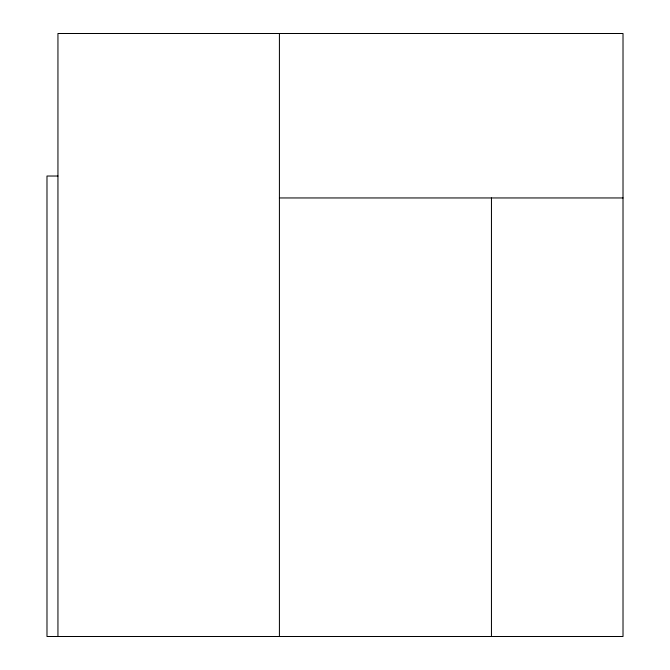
<?xml version="1.0" encoding="UTF-8"?>
<svg xmlns="http://www.w3.org/2000/svg" width="670" height="670" viewBox="0 0 670 670"><rect width="100%" height="100%" fill="white"/><g stroke="black" fill="none" stroke-linecap="round" stroke-linejoin="round"><path stroke-width="1" d="M57.947 176.026L46.984 176.026L46.984 636.5L623.016 636.5L623.016 33.5L57.947 33.5L57.947 636.5M279.415 197.952L623.016 197.952M491.453 197.952L491.453 636.5M279.415 33.5L279.415 636.5"/></g></svg>
